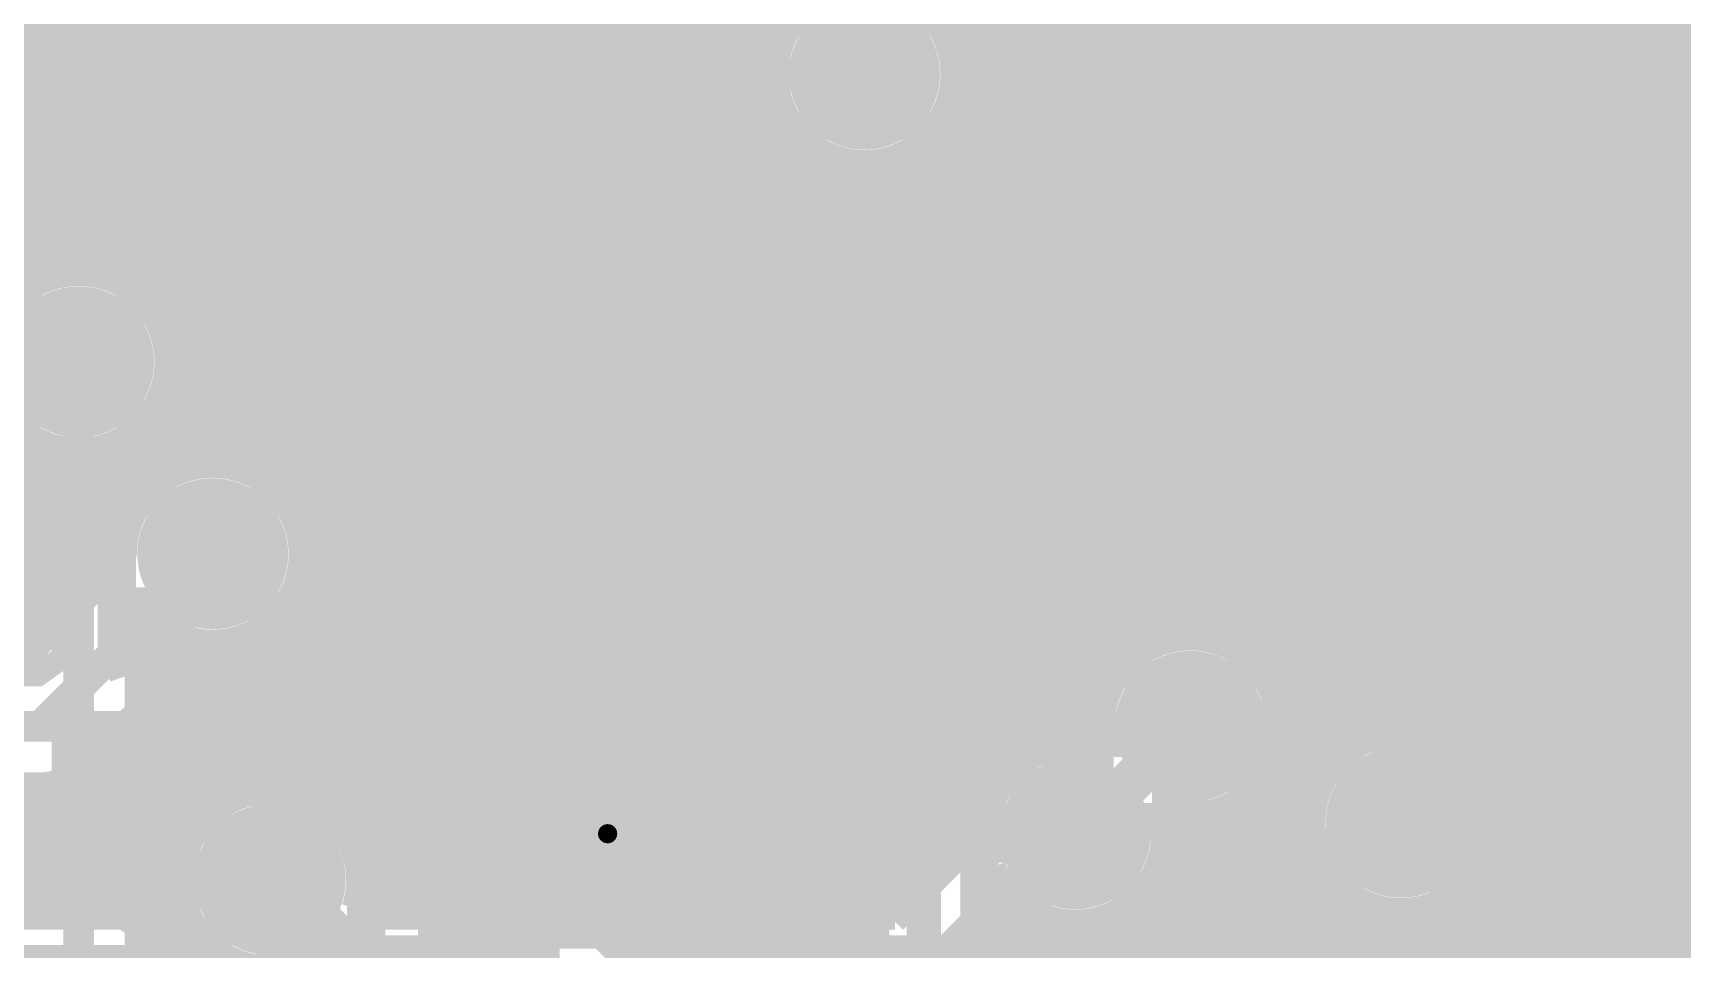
# Model space of a CAD drawing. Extents: x -4 to 136, y -50 to 40.
# Drawn here: x 36.15 to 47.07, y 4.88 to 10.94 of the extents above; entities that cross this region are included whole.
import ezdxf

# ---------------------------------------------------------------- set-up
doc = ezdxf.new("R2010")
doc.units = 0
doc.header["$MEASUREMENT"] = 0
doc.layers.get('0').update_dxf_attribs({"linetype": 'CONTINUOUS'})
for name, color, linetype in [('25-335-0_BOT', 7, 'CONTINUOUS'), ('25-335-0_DRD', 7, 'CONTINUOUS'), ('25-335-0_GND', 6, 'CONTINUOUS'), ('25-335-0_IN1', 4, 'CONTINUOUS'), ('25-335-0_SMT', 5, 'CONTINUOUS'), ('25-335-0_SPT', 10, 'CONTINUOUS'), ('25-335-0_SST', 9, 'CONTINUOUS'), ('25-335-0_TOP', 12, 'CONTINUOUS'), ('THRUHOLE_TAP', 15, 'CONTINUOUS')]:
    doc.layers.add(name, color=color, linetype=linetype)

# ---------------------------------------------------------------- blocks, each defined once
blk = doc.blocks.new('ROUND_40')
at = {"const_width": 0.29972}
blk.add_lwpolyline([(-0.14986, 0, 1), (0.14986, 0, 1)], format="xyb", close=True, dxfattribs=at)
blk = doc.blocks.new('ROUND_60')
at = {"const_width": 0.50038}
blk.add_lwpolyline([(-0.25019, 0, 1), (0.25019, 0, 1)], format="xyb", close=True, dxfattribs=at)
blk = doc.blocks.new('ROUND_62')
at = {"const_width": 0.50038}
blk.add_lwpolyline([(-0.25019, 0, 1), (0.25019, 0, 1)], format="xyb", close=True, dxfattribs=at)
blk = doc.blocks.new('ROUND_63')
at = {"const_width": 0.0635}
blk.add_lwpolyline([(-0.03175, 0, 1), (0.03175, 0, 1)], format="xyb", close=True, dxfattribs=at)
blk = doc.blocks.new('RECTANGLE_2')
blk.add_solid([(0.4826, 0.4064), (0.4826, -0.4064), (-0.4826, 0.4064), (-0.4826, -0.4064)])
blk = doc.blocks.new('RECTANGLE_15')
blk.add_solid([(0.29972, 0.65024), (0.29972, -0.65024), (-0.29972, 0.65024), (-0.29972, -0.65024)])
blk = doc.blocks.new('RECTANGLE_21')
blk.add_solid([(0.44958, 0.65024), (0.44958, -0.65024), (-0.44958, 0.65024), (-0.44958, -0.65024)])
blk = doc.blocks.new('ROUND_23')
at = {"const_width": 0.10033}
blk.add_lwpolyline([(-0.050164, 0, 1), (0.050164, 0, 1)], format="xyb", close=True, dxfattribs=at)

msp = doc.modelspace()

# ---------------------------------------------------------------- linework, layer by layer
at = {"layer": '25-335-0_BOT'}
for points, const_width in [([(38.6334, 33.401), (38.6334, 5.1562)], 0.254), ([(45.9486, 33.401), (45.9486, 3.8608)], 0.254), ([(46.1772, 33.401), (46.1772, 3.8608)], 0.254), ([(46.4058, 33.401), (46.4058, 3.8608)], 0.254), ([(46.6344, 33.401), (46.6344, 3.8608)], 0.254), ([(38.862, 32.01162), (38.862, 5.0927)], 0.254), ([(39.0906, 31.82112), (39.0906, 5.0927)], 0.254), ([(43.053, 5.6388), (43.053, 6.6548), (43.5102, 7.112), (43.5102, 15.0368), (41.275, 17.272), (41.275, 19.431), (41.275, 25.4)], 0.381), ([(45.212, 5.715), (45.212, 12.192), (45.212, 24.13)], 0.381), ([(37.846, 19.812), (37.846, 8.001), (37.338, 7.493)], 0.2032), ([(37.2618, 19.57578), (37.2618, 8.11784)], 0.254), ([(38.4048, 19.5199), (38.4048, 5.3848)], 0.254), ([(37.4142, 19.35226), (37.4142, 8.1788)], 0.254), ([(38.2778, 19.35226), (38.2778, 8.001)], 0.254), ([(46.863, 19.05), (46.863, 3.8608)], 0.254), ([(47.0916, 18.67154), (47.0916, 3.8608)], 0.254), ([(44.577, 17.27962), (44.577, 3.8608)], 0.254), ([(44.3484, 17.08912), (44.3484, 6.68528)], 0.254), ([(44.1198, 17.02562), (44.1198, 6.90118)], 0.254), ([(37.0332, 15.13078), (37.0332, 8.99922)], 0.254), ([(44.0309, 15.0368), (44.0309, 7.112)], 0.254), ([(36.8046, 14.8463), (36.8046, 9.2837)], 0.254), ([(36.1188, 14.83106), (36.1188, 9.29894)], 0.254), ([(36.3474, 14.7447), (36.3474, 9.3853)], 0.254), ([(36.576, 14.74978), (36.576, 9.38022)], 0.254), ([(39.3192, 13.66266), (39.3192, 5.0927)], 0.254), ([(39.5478, 13.43406), (39.5478, 5.0927)], 0.254), ([(39.7764, 13.20546), (39.7764, 5.0927)], 0.254), ([(40.005, 12.97686), (40.005, 5.0927)], 0.254), ([(40.2336, 12.74826), (40.2336, 5.0927)], 0.254), ([(40.4622, 12.51966), (40.4622, 5.0927)], 0.254), ([(40.6908, 12.29106), (40.6908, 5.0927)], 0.254), ([(45.212, 5.715), (45.212, 12.192)], 0.381), ([(42.291, 12.19962), (42.291, 5.5626)], 0.254), ([(42.5196, 12.00912), (42.5196, 5.97408)], 0.254), ([(40.9194, 11.90498), (40.9194, 5.0927)], 0.254), ([(42.7482, 11.94562), (42.7482, 7.0866)], 0.254), ([(42.9768, 11.96848), (42.9768, 7.3152)], 0.254), ([(42.9895, 11.97102), (42.9895, 7.3279)], 0.254), ([(44.6913, 11.8364), (44.6913, 6.06806)], 0.254), ([(44.6913, 11.8364), (44.6913, 6.06806)], 0.254), ([(45.72, 11.81862), (45.72, 6.08584)], 0.254), ([(45.7327, 11.8364), (45.7327, 6.06806)], 0.254), ([(45.7327, 11.8364), (45.7327, 6.06806)], 0.254), ([(41.148, 11.56208), (41.148, 11.03884)], 0.254), ([(37.4142, 10.8458), (30.0228, 10.8458)], 0.254), ([(41.05148, 10.8458), (38.2778, 10.8458)], 0.254), ([(42.9895, 10.8458), (42.26052, 10.8458)], 0.254), ([(44.6913, 10.8458), (44.0309, 10.8458)], 0.254), ([(50.8762, 10.8458), (45.7327, 10.8458)], 0.254), ([(37.4142, 10.6172), (30.0228, 10.6172)], 0.254), ([(41.02862, 10.6172), (38.2778, 10.6172)], 0.254), ([(42.9895, 10.6172), (42.28338, 10.6172)], 0.254), ([(44.6913, 10.6172), (44.0309, 10.6172)], 0.254), ([(50.8762, 10.6172), (45.7327, 10.6172)], 0.254), ([(37.4142, 10.3886), (30.0228, 10.3886)], 0.254), ([(41.09212, 10.3886), (38.2778, 10.3886)], 0.254), ([(42.9895, 10.3886), (42.21988, 10.3886)], 0.254), ([(44.6913, 10.3886), (44.0309, 10.3886)], 0.254), ([(50.8762, 10.3886), (45.7327, 10.3886)], 0.254), ([(41.148, 10.29462), (41.148, 5.0927)], 0.254), ([(37.4142, 10.16), (32.75584, 10.16)], 0.254), ([(41.28262, 10.16), (38.2778, 10.16)], 0.254), ([(42.9895, 10.16), (42.02684, 10.16)], 0.254), ([(42.0624, 10.1854), (42.0624, 5.334)], 0.254), ([(44.6913, 10.16), (44.0309, 10.16)], 0.254), ([(50.8762, 10.16), (45.7327, 10.16)], 0.254), ([(41.3766, 10.10412), (41.3766, 5.0927)], 0.254), ([(41.6052, 10.04062), (41.6052, 5.0927)], 0.254), ([(41.8338, 10.06348), (41.8338, 5.1054)], 0.254), ([(37.4142, 9.9314), (32.94888, 9.9314)], 0.254), ([(42.9895, 9.9314), (38.2778, 9.9314)], 0.254), ([(44.6913, 9.9314), (44.0309, 9.9314)], 0.254), ([(50.8762, 9.9314), (45.7327, 9.9314)], 0.254), ([(37.4142, 9.7028), (33.01238, 9.7028)], 0.254), ([(42.9895, 9.7028), (38.2778, 9.7028)], 0.254), ([(44.6913, 9.7028), (44.0309, 9.7028)], 0.254), ([(50.8762, 9.7028), (45.7327, 9.7028)], 0.254), ([(37.4142, 9.4742), (32.98952, 9.4742)], 0.254), ([(42.9895, 9.4742), (38.2778, 9.4742)], 0.254), ([(44.6913, 9.4742), (44.0309, 9.4742)], 0.254), ([(50.8762, 9.4742), (45.7327, 9.4742)], 0.254), ([(36.0426, 9.2456), (32.86506, 9.2456)], 0.254), ([(37.4142, 9.2456), (36.85286, 9.2456)], 0.254), ([(42.9895, 9.2456), (38.2778, 9.2456)], 0.254), ([(44.6913, 9.2456), (44.0309, 9.2456)], 0.254), ([(50.8762, 9.2456), (45.7327, 9.2456)], 0.254), ([(37.4142, 9.017), (37.02558, 9.017)], 0.254), ([(42.9895, 9.017), (38.2778, 9.017)], 0.254), ([(44.6913, 9.017), (44.0309, 9.017)], 0.254), ([(50.8762, 9.017), (45.7327, 9.017)], 0.254), ([(36.449, 4.064), (36.449, 8.763)], 0.2032), ([(37.4142, 8.7884), (37.07892, 8.7884)], 0.254), ([(42.9895, 8.7884), (38.2778, 8.7884)], 0.254), ([(44.6913, 8.7884), (44.0309, 8.7884)], 0.254), ([(50.8762, 8.7884), (45.7327, 8.7884)], 0.254), ([(37.0332, 8.52678), (37.0332, 8.04418)], 0.254), ([(37.4142, 8.5598), (37.0459, 8.5598)], 0.254), ([(42.9895, 8.5598), (38.2778, 8.5598)], 0.254), ([(44.6913, 8.5598), (44.0309, 8.5598)], 0.254), ([(50.8762, 8.5598), (45.7327, 8.5598)], 0.254), ([(36.8808, 8.30326), (36.8808, 7.9248)], 0.254), ([(37.4142, 8.3312), (36.9062, 8.3312)], 0.254), ([(42.9895, 8.3312), (38.2778, 8.3312)], 0.254), ([(44.6913, 8.3312), (44.0309, 8.3312)], 0.254), ([(50.8762, 8.3312), (45.7327, 8.3312)], 0.254), ([(37.4142, 8.1788), (37.35578, 8.12292)], 0.254), ([(37.17798, 8.1026), (36.8808, 8.1026)], 0.254), ([(42.9895, 8.1026), (38.2778, 8.1026)], 0.254), ([(44.6913, 8.1026), (44.0309, 8.1026)], 0.254), ([(50.8762, 8.1026), (45.7327, 8.1026)], 0.254), ([(42.9895, 7.874), (38.25748, 7.874)], 0.254), ([(44.6913, 7.874), (44.0309, 7.874)], 0.254), ([(50.8762, 7.874), (45.7327, 7.874)], 0.254), ([(38.1508, 7.6962), (37.96792, 7.51078)], 0.254), ([(42.9895, 7.6454), (38.1, 7.6454)], 0.254), ([(38.1762, 7.7216), (38.1762, 5.7658)], 0.254), ([(44.6913, 7.6454), (44.0309, 7.6454)], 0.254), ([(49.9364, 7.6454), (45.7327, 7.6454)], 0.254), ([(42.9895, 7.4168), (37.96284, 7.4168)], 0.254), ([(44.6913, 7.4168), (44.0309, 7.4168)], 0.254), ([(49.81448, 7.4168), (45.7327, 7.4168)], 0.254), ([(37.9476, 7.33298), (37.9476, 5.92074)], 0.254), ([(42.9895, 7.3279), (42.68978, 7.02818)], 0.254), ([(42.8498, 7.1882), (37.88918, 7.1882)], 0.254), ([(44.6913, 7.1882), (44.0309, 7.1882)], 0.254), ([(49.79162, 7.1882), (45.7327, 7.1882)], 0.254), ([(36.8808, 7.05866), (36.8808, 4.5212)], 0.254), ([(37.719, 6.99008), (37.719, 5.96392)], 0.254), ([(37.00272, 6.9596), (36.8808, 6.9596)], 0.254), ([(37.0332, 6.94182), (37.0332, 4.30022)], 0.254), ([(37.2618, 6.86816), (37.2618, 5.7658)], 0.254), ([(37.4904, 6.88086), (37.4904, 5.92074)], 0.254), ([(42.63136, 6.9596), (37.67328, 6.9596)], 0.254), ([(44.6913, 6.9596), (44.00804, 6.9596)], 0.254), ([(49.85512, 6.9596), (45.7327, 6.9596)], 0.254), ([(42.53738, 6.731), (36.8808, 6.731)], 0.254), ([(42.5323, 6.6548), (42.5323, 5.99186)], 0.254), ([(44.6913, 6.731), (44.31538, 6.731)], 0.254), ([(50.04562, 6.731), (45.7327, 6.731)], 0.254), ([(42.5323, 6.5024), (36.8808, 6.5024)], 0.254), ([(44.6913, 6.5024), (44.4246, 6.5024)], 0.254), ([(50.8762, 6.5024), (45.7327, 6.5024)], 0.254), ([(42.5323, 6.2738), (36.8808, 6.2738)], 0.254), ([(44.6913, 6.2738), (44.43984, 6.2738)], 0.254), ([(50.8762, 6.2738), (45.7327, 6.2738)], 0.254), ([(42.5323, 6.0452), (36.8808, 6.0452)], 0.254), ([(44.3484, 6.01472), (44.3484, 3.8608)], 0.254), ([(44.67606, 6.0452), (44.36618, 6.0452)], 0.254), ([(50.8762, 6.0452), (45.74794, 6.0452)], 0.254), ([(37.3126, 5.8166), (36.8808, 5.8166)], 0.254), ([(42.44848, 5.8166), (38.12286, 5.8166)], 0.254), ([(44.1198, 5.79882), (44.1198, 3.8608)], 0.254), ([(44.5897, 5.8166), (44.15028, 5.8166)], 0.254), ([(50.8762, 5.8166), (45.8343, 5.8166)], 0.254), ([(42.42562, 5.69722), (41.8211, 5.0927)], 0.254), ([(43.8912, 5.72516), (43.8912, 3.8608)], 0.254), ([(37.14242, 5.588), (36.8808, 5.588)], 0.254), ([(43.053, 5.588), (42.037, 4.572), (38.481, 4.572), (37.719, 5.334)], 0.381), ([(42.3164, 5.588), (38.29558, 5.588)], 0.254), ([(44.59478, 5.588), (43.68038, 5.588)], 0.254), ([(50.8762, 5.588), (45.82922, 5.588)], 0.254), ([(38.33622, 5.45084), (38.6969, 5.0927)], 0.254), ([(43.6626, 5.47878), (43.6626, 3.8608)], 0.254), ([(37.08908, 5.3594), (36.8808, 5.3594)], 0.254), ([(42.0878, 5.3594), (38.4302, 5.3594)], 0.254), ([(44.6913, 5.3594), (43.61688, 5.3594)], 0.254), ([(45.72, 5.34162), (45.72, 3.8608)], 0.254), ([(50.8762, 5.3594), (45.7327, 5.3594)], 0.254), ([(44.8056, 5.2324), (44.8056, 3.8608)], 0.254), ([(37.1221, 5.1308), (36.8808, 5.1308)], 0.254), ([(41.8592, 5.1308), (38.6588, 5.1308)], 0.254), ([(44.97578, 5.1308), (43.42384, 5.1308)], 0.254), ([(43.434, 5.13588), (43.434, 3.8608)], 0.254), ([(50.8762, 5.1308), (45.44822, 5.1308)], 0.254), ([(45.4914, 5.15112), (45.4914, 3.8608)], 0.254), ([(41.8211, 5.0927), (38.6969, 5.0927)], 0.254), ([(43.23842, 5.03682), (42.41038, 4.20878)], 0.254), ([(45.0342, 5.11048), (45.0342, 3.8608)], 0.254), ([(45.2628, 5.08762), (45.2628, 3.8608)], 0.254), ([(37.25926, 4.9022), (36.8808, 4.9022)], 0.254), ([(37.2618, 4.89966), (37.2618, -3.556)], 0.254), ([(50.8762, 4.9022), (43.1038, 4.9022)], 0.254), ([(43.2054, 5.0038), (43.2054, 3.8608)], 0.254), ([(42.9768, 4.7752), (42.9768, 3.8608)], 0.254)]:
    msp.add_lwpolyline(points, dxfattribs=dict(at, const_width=const_width))
at = {"layer": '25-335-0_BOT', "const_width": 0.254}
for points in [[(41.656, 11.29792, 0.4142136), (41.02608, 10.668)], [(42.28592, 10.668, 0.4142136), (41.656, 11.29792)], [(41.02608, 10.668, 0.4142136), (41.656, 10.03808)], [(41.656, 10.03808, 0.4142136), (42.28592, 10.668)], [(36.449, 9.39292, 0.4142136), (35.81908, 8.763)], [(37.07892, 8.763, 0.4142136), (36.449, 9.39292)], [(36.8808, 8.30326, 0.2070673), (37.07972, 8.763)], [(37.338, 8.12292, 0.206347), (36.88004, 7.92552)], [(38.1508, 7.6962, 0.1989124), (38.27705, 8.001)], [(37.338, 6.86308, 0.4142136), (37.96792, 7.493)], [(44.0055, 6.94944, 0.0794486), (44.03149, 7.112)], [(44.0055, 6.94944, 0.0794486), (44.03149, 7.112)], [(36.8808, 7.05866, 0.2055834), (37.338, 6.86238)], [(42.6847, 7.0231, 0.1989124), (42.53215, 6.6548)], [(44.44492, 6.35, 0.3267059), (44.0055, 6.94944)], [(43.815, 5.72008, 0.4142136), (44.44492, 6.35)], [(42.5323, 5.99186, 0.1264153), (42.4266, 5.69713)], [(44.6913, 6.06806, 0.1500719), (44.58289, 5.715)], [(45.84192, 5.715, 0.1500718), (45.73337, 6.06851)], [(37.719, 5.96392, 0.4142136), (37.08908, 5.334)], [(38.33622, 5.45084, 0.3604212), (37.719, 5.96138)], [(43.6753, 5.73532, 0.0559274), (43.815, 5.71965)], [(43.68292, 5.6388, 0.0384875), (43.67548, 5.73535)], [(44.58208, 5.715, 0.4142136), (45.212, 5.08508)], [(45.212, 5.08508, 0.4142136), (45.84192, 5.715)], [(43.23842, 5.03682, 0.329172), (43.68292, 5.6388)], [(37.08908, 5.334, 0.3606326), (37.60216, 4.71424)]]:
    msp.add_lwpolyline(points, format="xyb", dxfattribs=at)
at = {"layer": '25-335-0_DRD', "const_width": 0.254}
for points in [[(41.021, 11.303), (41.021, 10.033)], [(42.291, 11.303), (41.021, 10.033)], [(42.291, 10.033), (41.021, 11.303)], [(42.291, 10.033), (42.291, 11.303)], [(41.021, 10.033), (42.291, 10.033)], [(37.084, 9.398), (35.814, 9.398)], [(37.084, 9.398), (35.814, 8.128)], [(37.084, 8.128), (35.814, 9.398)], [(37.084, 8.128), (37.084, 9.398)], [(35.814, 8.128), (37.084, 8.128)], [(36.703, 8.128), (36.703, 6.858)], [(37.973, 8.128), (36.703, 8.128)], [(37.973, 8.128), (36.703, 6.858)], [(37.973, 6.858), (36.703, 8.128)], [(37.973, 6.858), (37.973, 8.128)], [(43.18, 6.985), (43.18, 5.715)], [(44.45, 6.985), (43.18, 6.985)], [(44.45, 6.985), (43.18, 5.715)], [(44.45, 5.715), (43.18, 6.985)], [(44.45, 5.715), (44.45, 6.985)], [(36.703, 6.858), (37.973, 6.858)], [(44.577, 6.35), (44.577, 5.08)], [(45.847, 6.35), (44.577, 6.35)], [(45.847, 6.35), (44.577, 5.08)], [(45.847, 5.08), (44.577, 6.35)], [(44.577, 6.35), (44.577, 5.08)], [(45.847, 6.35), (44.577, 6.35)], [(45.847, 6.35), (44.577, 5.08)], [(45.847, 5.08), (44.577, 6.35)], [(44.577, 6.35), (44.577, 5.08)], [(45.847, 6.35), (44.577, 6.35)], [(45.847, 6.35), (44.577, 5.08)], [(45.847, 5.08), (44.577, 6.35)], [(45.847, 5.08), (45.847, 6.35)], [(45.847, 5.08), (45.847, 6.35)], [(45.847, 5.08), (45.847, 6.35)], [(39.3192, 6.2738), (39.3192, 5.0038)], [(40.5892, 6.2738), (39.3192, 6.2738)], [(40.5892, 6.2738), (39.3192, 5.0038)], [(40.5892, 5.0038), (39.3192, 6.2738)], [(40.5892, 5.0038), (40.5892, 6.2738)], [(42.418, 6.2738), (42.418, 5.0038)], [(43.688, 6.2738), (42.418, 6.2738)], [(43.688, 6.2738), (42.418, 5.0038)], [(43.688, 5.0038), (42.418, 6.2738)], [(42.418, 6.2738), (42.418, 5.0038)], [(43.688, 6.2738), (42.418, 6.2738)], [(43.688, 6.2738), (42.418, 5.0038)], [(43.688, 5.0038), (42.418, 6.2738)], [(43.688, 5.0038), (43.688, 6.2738)], [(43.688, 5.0038), (43.688, 6.2738)], [(37.084, 5.969), (37.084, 4.699)], [(38.354, 5.969), (37.084, 5.969)], [(38.354, 5.969), (37.084, 4.699)], [(38.354, 4.699), (37.084, 5.969)], [(38.354, 4.699), (38.354, 5.969)], [(43.18, 5.715), (44.45, 5.715)], [(44.577, 5.08), (45.847, 5.08)], [(44.577, 5.08), (45.847, 5.08)], [(44.577, 5.08), (45.847, 5.08)], [(39.3192, 5.0038), (40.5892, 5.0038)], [(42.418, 5.0038), (43.688, 5.0038)], [(42.418, 5.0038), (43.688, 5.0038)]]:
    msp.add_lwpolyline(points, dxfattribs=at)
at = {"layer": '25-335-0_IN1'}
for points, const_width in [([(38.6334, 33.401), (38.6334, 5.1308)], 0.254), ([(38.862, 32.01162), (38.862, 5.1308)], 0.254), ([(40.005, 32.06242), (40.005, 4.9276)], 0.254), ([(39.7764, 31.9024), (39.7764, 5.10286)], 0.254), ([(39.0906, 31.82112), (39.0906, 5.1308)], 0.254), ([(39.5478, 31.78048), (39.5478, 5.1308)], 0.254), ([(39.3192, 31.75762), (39.3192, 5.1308)], 0.254), ([(43.434, 24.34844), (43.434, 6.85038)], 0.254), ([(37.2618, 19.57578), (37.2618, 8.11784)], 0.254), ([(38.4048, 19.5199), (38.4048, 5.1308)], 0.254), ([(37.4904, 19.2913), (37.4904, 8.1026)], 0.254), ([(38.1762, 19.27606), (38.1762, 5.7658)], 0.254), ([(37.719, 19.19478), (37.719, 7.99338)], 0.254), ([(37.9476, 19.1897), (37.9476, 7.65048)], 0.254), ([(40.2336, 18.9484), (40.2336, 4.699)], 0.254), ([(40.4622, 18.82648), (40.4622, 4.46786)], 0.254), ([(40.6908, 18.80362), (40.6908, -1.85166)], 0.254), ([(43.6626, 17.1704), (43.6626, 6.9596)], 0.254), ([(43.8912, 17.04848), (43.8912, 6.97484)], 0.254), ([(44.1198, 16.99006), (44.1198, 6.90118)], 0.254), ([(44.3484, 16.76146), (44.3484, 6.68528)], 0.254), ([(44.577, 16.53286), (44.577, 5.6896)], 0.254), ([(37.0332, 15.13078), (37.0332, 8.99922)], 0.254), ([(45.9486, 15.16126), (45.9486, 5.715)], 0.254), ([(36.8046, 14.8463), (36.8046, 9.2837)], 0.254), ([(46.1772, 14.93266), (46.1772, 5.4864)], 0.254), ([(36.1188, 14.83106), (36.1188, 9.29894)], 0.254), ([(36.3474, 14.7447), (36.3474, 9.3853)], 0.254), ([(36.576, 14.74978), (36.576, 9.38022)], 0.254), ([(46.4058, 14.70406), (46.4058, 5.2578)], 0.254), ([(46.6344, 14.47546), (46.6344, 5.0292)], 0.254), ([(46.863, 14.24686), (46.863, 4.8006)], 0.254), ([(47.0916, 14.01826), (47.0916, 4.572)], 0.254), ([(37.338, 7.493), (36.195, 6.35), (29.972, 6.35), (24.13, 12.192), (24.13, 13.97)], 0.2032), ([(42.291, 12.19962), (42.291, 10.6426)], 0.254), ([(42.5196, 12.00912), (42.5196, 5.97408)], 0.254), ([(43.2054, 12.0904), (43.2054, 6.50748)], 0.254), ([(40.9194, 11.90498), (40.9194, -1.9812)], 0.254), ([(42.7482, 11.94562), (42.7482, 6.18998)], 0.254), ([(42.9768, 11.96848), (42.9768, 6.26364)], 0.254), ([(45.72, 11.81862), (45.72, 6.08584)], 0.254), ([(44.8056, 11.7094), (44.8056, 6.19506)], 0.254), ([(45.0342, 11.58748), (45.0342, 6.31952)], 0.254), ([(45.2628, 11.56462), (45.2628, 6.34238)], 0.254), ([(45.4914, 11.62812), (45.4914, 6.27888)], 0.254), ([(41.148, 11.56208), (41.148, 11.03884)], 0.254), ([(41.05148, 10.8458), (32.9438, 10.8458)], 0.254), ([(52.2351, 10.8458), (42.26052, 10.8458)], 0.254), ([(41.02862, 10.6172), (32.9438, 10.6172)], 0.254), ([(41.656, 10.668), (42.037, 10.287), (42.037, 2.667)], 0.2032), ([(42.28592, 10.64768), (42.33672, 10.59688)], 0.254), ([(52.2351, 10.6172), (42.3164, 10.6172)], 0.254), ([(41.09212, 10.3886), (32.9438, 10.3886)], 0.254), ([(52.2351, 10.3886), (42.4561, 10.3886)], 0.254), ([(41.148, 10.29462), (41.148, -1.9812)], 0.254), ([(42.4688, 10.287), (42.4688, 5.87502)], 0.254), ([(41.28262, 10.16), (32.92602, 10.16)], 0.254), ([(52.2351, 10.16), (42.4688, 10.16)], 0.254), ([(41.3766, 10.10412), (41.3766, -1.9812)], 0.254), ([(41.6052, 10.04062), (41.6052, 3.1242)], 0.254), ([(41.6052, 9.9314), (32.94888, 9.9314)], 0.254), ([(52.2351, 9.9314), (42.4688, 9.9314)], 0.254), ([(41.6052, 9.7028), (33.01238, 9.7028)], 0.254), ([(52.2351, 9.7028), (42.4688, 9.7028)], 0.254), ([(41.6052, 9.4742), (32.98952, 9.4742)], 0.254), ([(52.04206, 9.4742), (42.4688, 9.4742)], 0.254), ([(36.0426, 9.2456), (32.86506, 9.2456)], 0.254), ([(41.6052, 9.2456), (36.85286, 9.2456)], 0.254), ([(51.81346, 9.2456), (42.4688, 9.2456)], 0.254), ([(41.6052, 9.017), (37.02558, 9.017)], 0.254), ([(51.58486, 9.017), (42.4688, 9.017)], 0.254), ([(41.6052, 8.7884), (37.07892, 8.7884)], 0.254), ([(51.35626, 8.7884), (42.4688, 8.7884)], 0.254), ([(37.0332, 8.52678), (37.0332, 8.04418)], 0.254), ([(41.6052, 8.5598), (37.0459, 8.5598)], 0.254), ([(51.12766, 8.5598), (42.4688, 8.5598)], 0.254), ([(41.6052, 8.3312), (36.9062, 8.3312)], 0.254), ([(50.89906, 8.3312), (42.4688, 8.3312)], 0.254), ([(36.1188, 8.22706), (36.1188, 6.8834)], 0.254), ([(36.8046, 8.2423), (36.8046, 7.82828)], 0.254), ([(37.17798, 8.1026), (30.7848, 8.1026)], 0.254), ([(36.3474, 8.1407), (36.3474, 7.112)], 0.254), ([(36.576, 8.14578), (36.576, 7.3406)], 0.254), ([(41.6052, 8.1026), (37.49548, 8.1026)], 0.254), ([(50.67046, 8.1026), (42.4688, 8.1026)], 0.254), ([(36.83508, 7.874), (30.7848, 7.874)], 0.254), ([(41.6052, 7.874), (37.83838, 7.874)], 0.254), ([(50.44186, 7.874), (42.4688, 7.874)], 0.254), ([(36.72586, 7.6454), (30.7848, 7.6454)], 0.254), ([(41.6052, 7.6454), (37.9476, 7.6454)], 0.254), ([(49.9364, 7.6454), (42.4688, 7.6454)], 0.254), ([(36.64966, 7.4168), (30.8102, 7.4168)], 0.254), ([(36.70808, 7.47268), (36.01466, 6.7818)], 0.254), ([(36.70808, 7.493), (36.7084, 7.47269)], 0.254), ([(41.6052, 7.4168), (37.96284, 7.4168)], 0.254), ([(49.81448, 7.4168), (42.4688, 7.4168)], 0.254), ([(37.9476, 7.33298), (37.9476, 5.92074)], 0.254), ([(36.42106, 7.1882), (30.9499, 7.1882)], 0.254), ([(41.6052, 7.1882), (37.88918, 7.1882)], 0.254), ([(49.79162, 7.1882), (42.4688, 7.1882)], 0.254), ([(37.719, 6.99008), (37.719, 5.96392)], 0.254), ([(36.19246, 6.9596), (30.98292, 6.9596)], 0.254), ([(37.4904, 6.88086), (37.4904, 5.92074)], 0.254), ([(41.6052, 6.9596), (37.67328, 6.9596)], 0.254), ([(43.65498, 6.9596), (42.4688, 6.9596)], 0.254), ([(49.85512, 6.9596), (43.97248, 6.9596)], 0.254), ([(37.31768, 6.86308), (36.50488, 6.05028)], 0.254), ([(37.2618, 6.80466), (37.2618, 5.7658)], 0.254), ([(37.31768, 6.86308), (37.338, 6.86275)], 0.254), ([(41.6052, 6.731), (37.1856, 6.731)], 0.254), ([(43.31208, 6.731), (42.4688, 6.731)], 0.254), ([(50.04562, 6.731), (44.31538, 6.731)], 0.254), ([(37.0332, 6.57606), (37.0332, 5.1308)], 0.254), ([(41.6052, 6.5024), (36.957, 6.5024)], 0.254), ([(43.20286, 6.5024), (42.4688, 6.5024)], 0.254), ([(58.9153, 6.5024), (44.4246, 6.5024)], 0.254), ([(36.8046, 6.34746), (36.8046, 5.1308)], 0.254), ([(46.101, 1.397), (46.101, 3.556), (43.815, 5.842), (43.815, 6.35)], 0.2032), ([(41.6052, 6.2738), (36.7284, 6.2738)], 0.254), ([(43.19016, 6.2738), (42.4688, 6.2738)], 0.254), ([(44.9199, 6.2738), (44.43984, 6.2738)], 0.254), ([(59.0042, 6.2738), (45.50156, 6.2738)], 0.254), ([(36.576, 6.11886), (36.576, 5.1308)], 0.254), ([(41.6052, 6.0452), (36.4998, 6.0452)], 0.254), ([(42.5704, 6.0452), (42.4688, 6.0452)], 0.254), ([(44.3484, 6.01472), (44.3484, 5.9182)], 0.254), ([(44.67606, 6.0452), (44.36618, 6.0452)], 0.254), ([(59.0042, 6.0452), (45.74794, 6.0452)], 0.254), ([(36.195, 5.9182), (29.972, 5.9182)], 0.254), ([(36.1188, 5.9182), (36.1188, 5.1308)], 0.254), ([(36.3474, 5.94614), (36.3474, 5.1308)], 0.254), ([(44.30776, 5.95884), (44.58208, 5.68452)], 0.254), ([(37.3126, 5.8166), (28.321, 5.8166)], 0.254), ([(41.6052, 5.8166), (38.12286, 5.8166)], 0.254), ([(44.5897, 5.8166), (44.45, 5.8166)], 0.254), ([(45.212, 5.715), (46.863, 4.064), (46.863, -1.778)], 0.381), ([(45.82922, 5.83184), (47.22368, 4.43738)], 0.254), ([(57.11698, 5.8166), (45.847, 5.8166)], 0.254), ([(44.58208, 5.715), (44.58281, 5.68455)], 0.254), ([(37.14242, 5.588), (28.5496, 5.588)], 0.254), ([(41.6052, 5.588), (38.29558, 5.588)], 0.254), ([(54.5338, 5.588), (46.0756, 5.588)], 0.254), ([(37.08908, 5.3594), (28.7782, 5.3594)], 0.254), ([(41.6052, 5.3594), (38.34892, 5.3594)], 0.254), ([(42.4688, 5.40258), (42.4688, 3.1242)], 0.254), ([(42.48912, 5.3594), (42.4688, 5.3594)], 0.254), ([(43.68546, 5.3594), (43.61688, 5.3594)], 0.254), ([(43.63974, 5.40766), (45.6692, 3.37566)], 0.254), ([(43.6626, 5.38226), (43.6626, -1.9812)], 0.254), ([(54.27726, 5.3594), (46.3042, 5.3594)], 0.254), ([(42.5196, 5.30352), (42.5196, 3.07086)], 0.254), ([(37.1221, 5.1308), (29.0068, 5.1308)], 0.254), ([(39.624, 5.1308), (38.3159, 5.1308)], 0.254), ([(41.6052, 5.1308), (39.624, 5.1308)], 0.254), ([(42.67962, 5.1308), (42.4688, 5.1308)], 0.254), ([(43.91406, 5.1308), (43.42384, 5.1308)], 0.254), ([(43.434, 5.13588), (43.434, -1.9812)], 0.254), ([(43.8912, 5.15366), (43.8912, -1.9812)], 0.254), ([(54.04866, 5.1308), (46.5328, 5.1308)], 0.254), ([(42.7482, 5.08762), (42.7482, -1.9812)], 0.254), ([(42.9768, 5.01396), (42.9768, -1.9812)], 0.254), ([(43.2054, 5.02666), (43.2054, -1.9812)], 0.254), ([(39.9288, 5.0038), (40.43172, 4.50088)], 0.254), ([(41.6052, 4.9022), (40.0304, 4.9022)], 0.254), ([(44.14266, 4.9022), (42.4688, 4.9022)], 0.254), ([(44.1198, 4.92506), (44.1198, -1.9812)], 0.254), ([(53.82006, 4.9022), (46.7614, 4.9022)], 0.254)]:
    msp.add_lwpolyline(points, dxfattribs=dict(at, const_width=const_width))
at = {"layer": '25-335-0_IN1', "const_width": 0.254}
for points in [[(41.656, 11.29792, 0.4142136), (41.02608, 10.668)], [(42.28592, 10.668, 0.4142136), (41.656, 11.29792)], [(41.02608, 10.668, 0.3907443), (41.6052, 10.04062)], [(42.4688, 10.287, 0.1989124), (42.34233, 10.59233)], [(42.4688, 10.287, 0.1989124), (42.34233, 10.59233)], [(36.449, 9.39292, 0.4142136), (35.81908, 8.763)], [(37.07892, 8.763, 0.4142136), (36.449, 9.39292)], [(35.81908, 8.763, 0.4142136), (36.449, 8.13308)], [(36.449, 8.13308, 0.4142136), (37.07892, 8.763)], [(37.338, 8.12292, 0.4142136), (36.70808, 7.493)], [(37.96792, 7.493, 0.4142136), (37.338, 8.12292)], [(37.338, 6.86308, 0.4142136), (37.96792, 7.493)], [(43.815, 6.97992, 0.4142136), (43.18508, 6.35)], [(44.44492, 6.35, 0.4142136), (43.815, 6.97992)], [(43.18508, 6.35, 0.0384881), (43.19252, 6.25345)], [(44.30776, 5.95884, 0.1693306), (44.44414, 6.35)], [(45.212, 6.34492, 0.4142136), (44.58208, 5.715)], [(45.82922, 5.83184, 0.3604212), (45.212, 6.34238)], [(43.053, 6.26872, 0.3056554), (42.4688, 5.87502)], [(43.1927, 6.25348, 0.0559274), (43.053, 6.26915)], [(36.195, 5.9182, 0.1989115), (36.50033, 6.04467)], [(36.195, 5.9182, 0.1989115), (36.50033, 6.04467)], [(37.719, 5.96392, 0.4142136), (37.08908, 5.334)], [(38.34892, 5.334, 0.4142136), (37.719, 5.96392)], [(42.4688, 5.40258, 0.3056551), (43.053, 5.00888)], [(43.053, 5.00888, 0.3081107), (43.63974, 5.40766)], [(37.08908, 5.334, 0.0822148), (37.12268, 5.131)], [(38.3159, 5.1308, 0.0822145), (38.34954, 5.334)], [(39.9288, 5.0038, 0.1989124), (39.624, 5.13005)]]:
    msp.add_lwpolyline(points, format="xyb", dxfattribs=at)
at = {"layer": '25-335-0_SST'}
for points, const_width in [([(39.5986, 13.716), (39.5986, 9.906), (36.576, 9.906), (36.576, 14.2494), (39.0652, 14.2494), (39.5986, 13.716)], 0.20066), ([(40.4114, 10.414), (40.4114, 14.224), (43.434, 14.224), (43.434, 9.8806), (40.9448, 9.8806), (40.4114, 10.414)], 0.20066), ([(45.72254, 9.72566), (45.82414, 9.62406), (49.72304, 9.62406), (49.72304, 13.22832), (45.52696, 13.22832), (45.52696, 9.9314), (45.72254, 9.72566)], 0.1524), ([(43.77944, 10.75944), (43.77944, 10.99566)], 0.1524), ([(43.77944, 10.87882), (44.79544, 10.87882), (44.62526, 10.99566)], 0.1524), ([(45.92066, 10.82548), (45.92066, 10.5029)], 0.1524), ([(46.05782, 10.8331), (46.05782, 10.49528)], 0.1524), ([(46.16958, 10.72388), (45.82922, 10.72388)], 0.1524), ([(46.16196, 10.58672), (45.83684, 10.58672)], 0.1524), ([(43.94962, 10.39622), (43.77944, 10.33526), (43.77944, 9.97966), (43.94962, 9.92124), (44.28744, 9.92124), (44.45762, 10.04062), (44.45762, 10.39622), (44.79544, 10.39622), (44.79544, 9.92124)], 0.1524), ([(49.62398, 10.23112), (45.52696, 10.23112)], 0.1524), ([(40.13962, 9.26084), (39.4335, 9.26084), (39.29126, 9.3091), (39.29126, 9.60628), (39.4335, 9.65454), (40.13962, 9.65454)], 0.1524), ([(36.66744, 9.06526), (35.82162, 9.06526), (35.65144, 9.12622), (35.65144, 9.48182), (35.82162, 9.54024), (36.66744, 9.54024)], 0.1524), ([(40.33012, 8.88746), (40.33012, 8.56234)], 0.1524), ([(40.46728, 8.89508), (40.46728, 8.55472)], 0.1524), ([(39.29126, 8.6106), (39.29126, 8.80618)], 0.1524), ([(39.29126, 8.70712), (40.13962, 8.70712), (39.99738, 8.80618)], 0.1524), ([(40.57904, 8.78332), (40.23868, 8.78332)], 0.1524), ([(35.65144, 8.46582), (36.66744, 8.46582), (36.49726, 8.58266)], 0.1524), ([(40.57142, 8.64616), (40.2463, 8.64616)], 0.1524), ([(39.71544, 8.20674), (39.71544, 7.90956), (39.5732, 7.8613), (39.4335, 7.8613), (39.29126, 7.90956), (39.29126, 8.20674), (39.4335, 8.255), (39.5732, 8.255), (40.13962, 8.05688)], 0.1524), ([(36.15944, 7.56666), (36.32962, 7.50824), (36.49726, 7.50824), (36.66744, 7.56666), (36.66744, 7.92226), (36.49726, 7.98322), (36.32962, 7.98322), (36.15944, 7.92226), (36.15944, 7.56666), (35.98926, 7.50824), (35.82162, 7.50824), (35.65144, 7.56666), (35.65144, 7.92226), (35.82162, 7.98322), (35.98926, 7.98322), (36.15944, 7.92226)], 0.1524), ([(39.5605, 4.8895), (39.5605, 7.8105), (37.9222, 7.8105), (37.9222, 4.8895), (39.5605, 4.8895)], 0.1524), ([(40.4495, 7.8105), (40.4495, 4.8895), (42.0878, 4.8895), (42.0878, 7.8105), (40.4495, 7.8105)], 0.1524), ([(47.1805, 4.8895), (47.1805, 7.8105), (45.5422, 7.8105), (45.5422, 4.8895), (47.1805, 4.8895)], 0.1524), ([(42.8244, 7.41934), (42.8244, 7.06374), (42.99458, 6.94436), (43.16476, 6.94436), (43.3324, 7.06374), (43.3324, 7.41934), (42.3164, 7.41934)], 0.1524), ([(44.76242, 7.32028), (44.76242, 6.96468), (44.93006, 6.8453), (45.10024, 6.8453), (45.27042, 6.96468), (45.27042, 7.32028), (44.25442, 7.32028)], 0.1524), ([(35.8394, 7.16534), (35.8394, 6.80974), (36.00958, 6.69036), (36.17976, 6.69036), (36.3474, 6.80974), (36.3474, 7.16534), (35.3314, 7.16534)], 0.1524), ([(37.14242, 7.19328), (37.14242, 6.83768), (37.31006, 6.7183), (37.48024, 6.7183), (37.65042, 6.83768), (37.65042, 7.19328), (36.63442, 7.19328)], 0.1524), ([(42.8244, 7.12216), (42.3164, 6.94436)], 0.1524), ([(44.76242, 7.0231), (44.25442, 6.8453)], 0.1524), ([(37.14242, 6.8961), (36.63442, 6.7183)], 0.1524), ([(42.8244, 6.52272), (42.8244, 6.16712), (42.65676, 6.10616), (42.48658, 6.10616), (42.3164, 6.16712), (42.3164, 6.52272), (42.48658, 6.58114), (42.65676, 6.58114), (43.3324, 6.34492)], 0.1524), ([(44.76242, 6.42366), (44.76242, 6.06806), (44.59224, 6.0071), (44.42206, 6.0071), (44.25442, 6.06806), (44.25442, 6.42366), (44.42206, 6.48208), (44.59224, 6.48208), (45.27042, 6.24586)], 0.1524), ([(35.3314, 6.20776), (36.3474, 5.85216), (36.3474, 6.32714)], 0.1524), ([(36.63442, 6.2357), (37.65042, 5.8801), (37.65042, 6.35508)], 0.1524), ([(42.3164, 5.62356), (43.3324, 5.26796), (43.3324, 5.74294)], 0.1524), ([(44.76242, 5.58546), (44.76242, 5.22986), (44.59224, 5.1689), (44.42206, 5.1689), (44.25442, 5.22986), (44.25442, 5.58546), (44.42206, 5.64388), (44.59224, 5.64388), (45.27042, 5.40766)], 0.1524), ([(36.80206, 5.51688), (36.63442, 5.3975), (36.63442, 5.16128), (36.80206, 5.0419), (36.97224, 5.0419), (37.31006, 5.28066), (37.65042, 5.0419), (37.65042, 5.51688)], 0.1524), ([(35.8394, 5.43052), (35.8394, 5.07492), (35.67176, 5.01396), (35.50158, 5.01396), (35.3314, 5.07492), (35.3314, 5.43052), (35.50158, 5.48894), (35.67176, 5.48894), (36.3474, 5.25272)], 0.1524), ([(35.433, 0.254), (39.497, 0.254), (39.497, 4.826), (37.719, 4.826), (37.465, 4.572), (37.211, 4.826), (35.433, 4.826), (35.433, 0.254)], 0.1524), ([(41.783, 0.254), (45.847, 0.254), (45.847, 4.826), (44.069, 4.826), (43.815, 4.572), (43.561, 4.826), (41.783, 4.826), (41.783, 0.254)], 0.1524), ([(46.228, 0.254), (50.292, 0.254), (50.292, 4.826), (48.514, 4.826), (48.26, 4.572), (48.006, 4.826), (46.228, 4.826), (46.228, 0.254)], 0.1524)]:
    msp.add_lwpolyline(points, dxfattribs=dict(at, const_width=const_width))
at = {"layer": '25-335-0_SST', "const_width": 0.1524}
for points in [[(45.9994, 10.84326, 0.4142136), (45.8216, 10.66546)], [(46.17974, 10.66546, 0.4142136), (45.9994, 10.8458)], [(45.81906, 10.66546, 0.4142136), (45.9994, 10.48512)], [(45.9994, 10.48512, 0.4142136), (46.17974, 10.66546)], [(40.40886, 8.90524, 0.4142136), (40.22852, 8.7249)], [(40.5892, 8.7249, 0.4142136), (40.40886, 8.90524)], [(40.22852, 8.7249, 0.4142136), (40.40886, 8.54456)], [(40.40886, 8.54456, 0.4142136), (40.5892, 8.7249)]]:
    msp.add_lwpolyline(points, format="xyb", dxfattribs=at)
at = {"layer": '25-335-0_TOP'}
for points, const_width in [([(63.373, 10.541), (62.357, 10.541), (61.595, 11.303), (51.943, 11.303), (51.181, 10.541), (44.323, 10.541), (43.434, 11.43), (39.624, 11.43), (39.116, 11.938), (21.844, 11.938), (21.336, 11.43), (21.336, 10.541), (20.955, 10.16), (18.288, 10.16)], 0.2032), ([(21.971, 10.922), (22.479, 11.43), (38.989, 11.43), (39.751, 10.668), (41.656, 10.668)], 0.2032), ([(67.31, 7.6962), (67.1322, 7.6962), (66.421, 6.985), (64.643, 6.985), (63.754, 7.874), (62.23, 7.874), (61.976, 7.62), (61.976, 7.366), (61.722, 7.112), (60.198, 7.112), (59.817, 7.493), (59.817, 8.509), (59.436, 8.89), (52.197, 8.89), (51.054, 10.033), (39.624, 10.033), (38.735, 10.922), (23.114, 10.922), (21.463, 9.271), (16.129, 9.271), (15.494, 9.906), (12.954, 9.906), (12.446, 9.398)], 0.2032), ([(43.815, 6.35), (19.05, 6.35), (18.796, 6.096), (16.383, 6.096), (16.129, 6.35), (16.129, 7.366), (15.875, 7.62), (14.605, 7.62), (14.351, 7.366), (14.351, 6.604), (13.843, 6.096), (10.287, 6.096), (9.779, 6.604), (9.779, 7.366), (9.525, 7.62), (8.255, 7.62), (8.001, 7.874), (8.001, 8.89), (8.509, 9.398), (9.67486, 9.398), (9.92886, 9.652), (9.92886, 10.7569)], 0.2032), ([(31.115, 8.9154), (31.115, 10.414), (38.227, 10.414), (38.735, 9.906), (38.735, 8.9154)], 0.381), ([(32.385, 9.652), (32.639, 9.906), (36.703, 9.906), (37.465, 9.144), (37.465, 8.9154)], 0.2032), ([(36.449, 8.763), (36.3474, 8.763), (36.195, 8.9154), (34.925, 8.9154)], 0.2032), ([(38.735, 7.0612), (38.608, 7.1882), (38.608, 7.239), (37.465, 8.382), (37.465, 8.9154)], 0.2032), ([(41.275, 8.9154), (41.275, 7.0612)], 0.2032), ([(42.545, 8.9154), (42.545, 8.509), (44.45, 6.604), (44.45, 4.445), (43.815, 3.81), (43.815, 3.683)], 0.2032), ([(46.355, 8.63092), (46.355, 7.0612)], 0.2032), ([(39.5478, 5.9182), (39.5478, 5.1308)], 0.254), ([(40.4622, 5.9182), (39.5478, 5.9182)], 0.254), ([(39.5478, 5.9182), (39.5478, 5.1308)], 0.254), ([(39.7764, 5.9182), (39.7764, 5.1308)], 0.254), ([(40.005, 5.9182), (40.005, 5.1308)], 0.254), ([(40.2336, 5.9182), (40.2336, 5.1308)], 0.254), ([(40.4622, 5.9182), (40.4622, 5.1308)], 0.254), ([(40.4622, 5.9182), (40.4622, 5.1308)], 0.254), ([(40.4622, 5.8166), (39.5478, 5.8166)], 0.254), ([(46.355, 5.6388), (45.2501, 5.6388), (45.212, 5.6769), (45.212, 5.715)], 0.381), ([(46.355, 5.6388), (45.2501, 5.6388), (45.212, 5.6769), (45.212, 5.715)], 0.381), ([(46.355, 5.6388), (45.2501, 5.6388), (45.212, 5.6769), (45.212, 5.715)], 0.381), ([(37.719, 5.334), (34.5948, 5.334), (34.29, 5.6388)], 0.381), ([(41.275, 5.6388), (43.053, 5.6388)], 0.381), ([(41.275, 5.6388), (43.053, 5.6388)], 0.381), ([(39.5478, 5.6388), (38.735, 5.6388)], 0.254), ([(39.9542, 5.6388), (38.735, 5.6388)], 0.2032), ([(40.4622, 5.588), (39.5478, 5.588)], 0.254), ([(40.4622, 5.3594), (39.5478, 5.3594)], 0.254), ([(40.4622, 5.1308), (39.5478, 5.1308)], 0.254), ([(40.4622, 5.1308), (39.5478, 5.1308)], 0.254)]:
    msp.add_lwpolyline(points, dxfattribs=dict(at, const_width=const_width))

# ---------------------------------------------------------------- block references
at = {"layer": '25-335-0_BOT'}
for p in [(41.656, 10.668), (36.449, 8.763), (37.338, 7.493), (43.815, 6.35), (45.212, 5.715), (39.9542, 5.6388), (43.053, 5.6388), (37.719, 5.334)]:
    msp.add_blockref('ROUND_40', p, dxfattribs=at)
at = {"layer": '25-335-0_GND'}
for name, p in [('ROUND_60', (41.656, 10.668)), ('ROUND_60', (36.449, 8.763)), ('ROUND_60', (37.338, 7.493)), ('ROUND_60', (43.815, 6.35)), ('ROUND_62', (43.053, 5.6388)), ('ROUND_62', (45.212, 5.715)), ('ROUND_60', (37.719, 5.334)), ('ROUND_63', (39.9542, 5.6388))]:
    msp.add_blockref(name, p, dxfattribs=at)
at = {"layer": '25-335-0_IN1'}
for p in [(41.656, 10.668), (36.449, 8.763), (37.338, 7.493), (43.815, 6.35), (45.212, 5.715), (39.9542, 5.6388), (43.053, 5.6388), (37.719, 5.334)]:
    msp.add_blockref('ROUND_40', p, dxfattribs=at)
at = {"layer": '25-335-0_SMT'}
for name, p in [('RECTANGLE_21', (37.465, 8.9154)), ('RECTANGLE_21', (38.735, 8.9154)), ('RECTANGLE_21', (41.275, 8.9154)), ('RECTANGLE_21', (42.545, 8.9154)), ('RECTANGLE_15', (46.355, 8.63092)), ('RECTANGLE_2', (38.735, 7.0612)), ('RECTANGLE_2', (41.275, 7.0612)), ('RECTANGLE_2', (46.355, 7.0612)), ('RECTANGLE_2', (38.735, 5.6388)), ('RECTANGLE_2', (41.275, 5.6388)), ('RECTANGLE_2', (46.355, 5.6388))]:
    msp.add_blockref(name, p, dxfattribs=at)
at = {"layer": '25-335-0_SPT'}
for name, p in [('RECTANGLE_21', (37.465, 8.9154)), ('RECTANGLE_21', (38.735, 8.9154)), ('RECTANGLE_21', (41.275, 8.9154)), ('RECTANGLE_21', (42.545, 8.9154)), ('RECTANGLE_15', (46.355, 8.63092)), ('RECTANGLE_2', (38.735, 7.0612)), ('RECTANGLE_2', (41.275, 7.0612)), ('RECTANGLE_2', (46.355, 7.0612)), ('RECTANGLE_2', (38.735, 5.6388)), ('RECTANGLE_2', (41.275, 5.6388)), ('RECTANGLE_2', (46.355, 5.6388))]:
    msp.add_blockref(name, p, dxfattribs=at)
at = {"layer": '25-335-0_TOP'}
for name, p in [('ROUND_40', (41.656, 10.668)), ('RECTANGLE_21', (37.465, 8.9154)), ('RECTANGLE_21', (38.735, 8.9154)), ('RECTANGLE_21', (41.275, 8.9154)), ('RECTANGLE_21', (42.545, 8.9154)), ('RECTANGLE_15', (46.355, 8.63092)), ('ROUND_40', (36.449, 8.763)), ('ROUND_40', (37.338, 7.493)), ('RECTANGLE_2', (38.735, 7.0612)), ('RECTANGLE_2', (41.275, 7.0612)), ('RECTANGLE_2', (46.355, 7.0612)), ('ROUND_40', (43.815, 6.35)), ('RECTANGLE_2', (38.735, 5.6388)), ('RECTANGLE_2', (41.275, 5.6388)), ('ROUND_40', (45.212, 5.715)), ('RECTANGLE_2', (46.355, 5.6388)), ('ROUND_40', (39.9542, 5.6388)), ('ROUND_40', (43.053, 5.6388)), ('ROUND_40', (37.719, 5.334))]:
    msp.add_blockref(name, p, dxfattribs=at)
at = {"layer": 'THRUHOLE_TAP'}
for p in [(41.656, 10.668), (36.449, 8.763), (37.338, 7.493), (43.815, 6.35), (45.212, 5.715), (39.9542, 5.6388), (43.053, 5.6388), (37.719, 5.334)]:
    msp.add_blockref('ROUND_23', p, dxfattribs=at)

doc.saveas('drawing.dxf')
